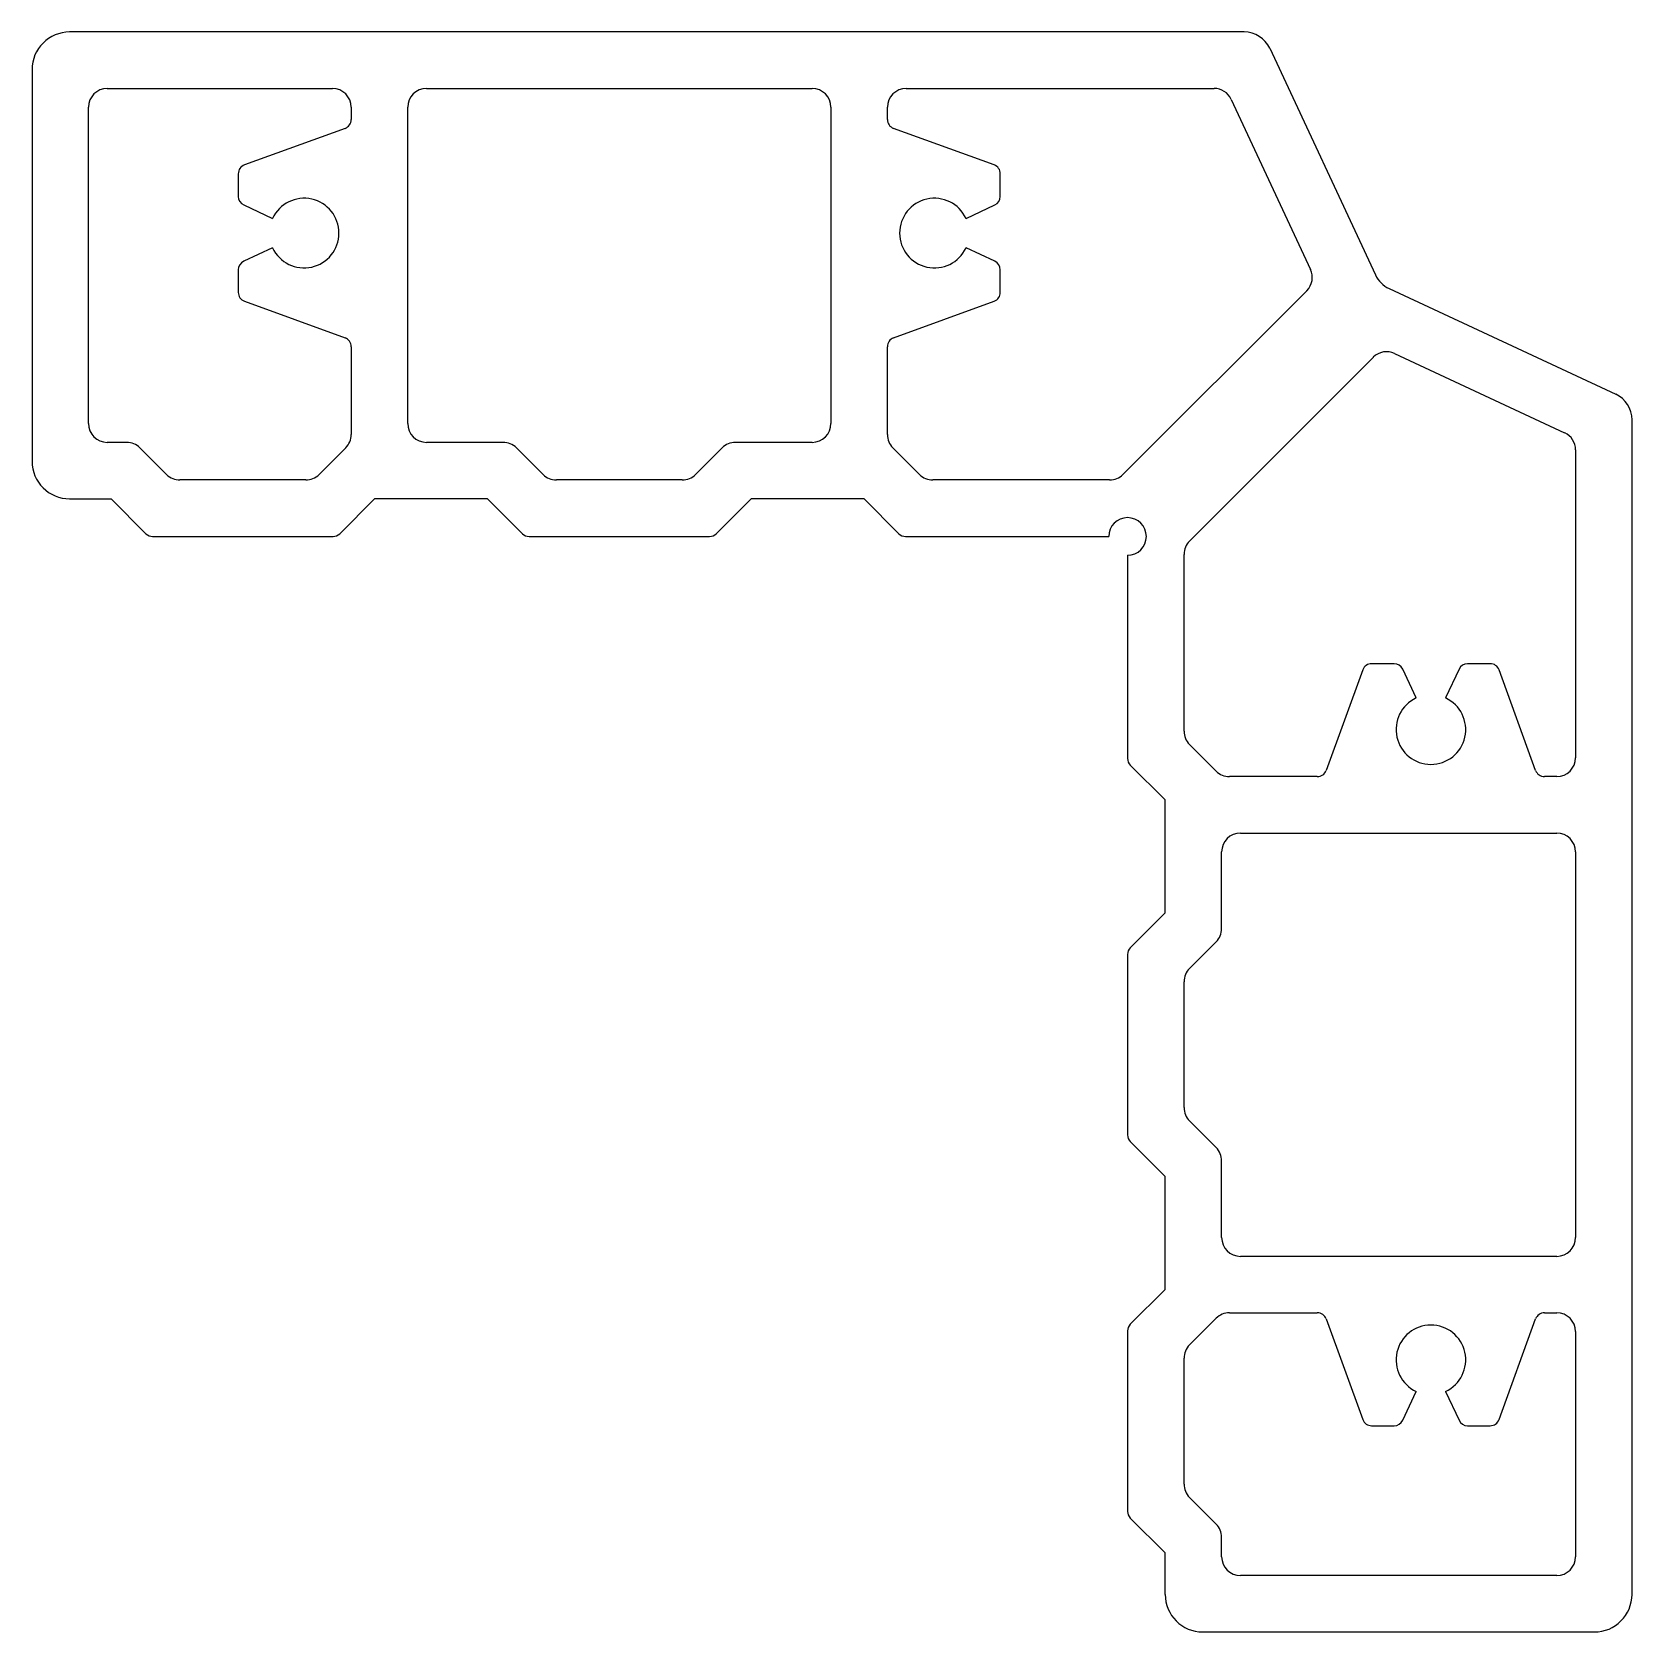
# Model space of a CAD drawing. Extents: x 2402.2 to 2487.2, y 1564.3 to 1649.3.
import ezdxf

# ---------------------------------------------------------------- set-up
doc = ezdxf.new("R2010")
doc.units = 0
doc.layers.get('0').update_dxf_attribs({"linetype": 'CONTINUOUS'})

msp = doc.modelspace()

# ---------------------------------------------------------------- linework, layer by layer
for p, q in [((2466.564, 1649.319), (2404.169, 1649.319)), ((2467.924, 1648.453), (2473.538, 1636.414)), ((2402.169, 1647.319), (2402.169, 1626.519)), ((2406.169, 1646.319), (2418.126, 1646.319)), ((2423.126, 1646.319), (2443.611, 1646.319)), ((2448.611, 1646.319), (2464.972, 1646.319)), ((2465.878, 1645.741), (2470.091, 1636.707)), ((2405.169, 1628.519), (2405.169, 1645.319)), ((2419.126, 1645.319), (2419.126, 1644.669)), ((2422.126, 1628.519), (2422.126, 1645.319)), ((2444.611, 1645.319), (2444.611, 1628.519)), ((2447.611, 1644.669), (2447.611, 1645.319)), ((2418.797, 1644.199), (2413.455, 1642.255)), ((2453.282, 1642.255), (2447.94, 1644.199)), ((2413.126, 1641.785), (2413.126, 1640.586)), ((2453.611, 1640.586), (2453.611, 1641.785)), ((2413.415, 1640.132), (2414.949, 1639.417)), ((2451.788, 1639.417), (2453.323, 1640.132)), ((2414.949, 1637.853), (2413.415, 1637.137)), ((2453.323, 1637.137), (2451.788, 1637.853)), ((2413.126, 1636.684), (2413.126, 1635.485)), ((2453.611, 1635.485), (2453.611, 1636.684)), ((2469.892, 1635.577), (2460.126, 1625.812)), ((2474.263, 1635.688), (2486.303, 1630.074)), ((2413.455, 1635.015), (2418.797, 1633.071)), ((2447.94, 1633.071), (2453.282, 1635.015)), ((2419.126, 1632.601), (2419.126, 1627.933)), ((2447.611, 1627.933), (2447.611, 1632.601)), ((2463.661, 1622.276), (2473.427, 1632.042)), ((2474.557, 1632.241), (2483.591, 1628.028)), ((2487.169, 1566.319), (2487.169, 1628.715)), ((2407.197, 1627.519), (2406.169, 1627.519)), ((2409.318, 1625.812), (2407.904, 1627.226)), ((2418.833, 1627.226), (2417.419, 1625.812)), ((2427.197, 1627.519), (2423.126, 1627.519)), ((2429.318, 1625.812), (2427.904, 1627.226)), ((2438.833, 1627.226), (2437.419, 1625.812)), ((2443.611, 1627.519), (2439.54, 1627.519)), ((2449.318, 1625.812), (2447.904, 1627.226)), ((2484.169, 1627.122), (2484.169, 1610.761)), ((2416.712, 1625.519), (2410.025, 1625.519)), ((2436.712, 1625.519), (2430.025, 1625.519)), ((2459.419, 1625.519), (2450.025, 1625.519)), ((2404.169, 1624.519), (2406.369, 1624.519)), ((2408.222, 1622.665), (2406.369, 1624.519)), ((2420.369, 1624.519), (2418.515, 1622.665)), ((2426.369, 1624.519), (2420.369, 1624.519)), ((2428.222, 1622.665), (2426.369, 1624.519)), ((2440.369, 1624.519), (2438.515, 1622.665)), ((2446.369, 1624.519), (2440.369, 1624.519)), ((2448.222, 1622.665), (2446.369, 1624.519)), ((2408.576, 1622.519), (2418.161, 1622.519)), ((2428.576, 1622.519), (2438.161, 1622.519)), ((2448.576, 1622.519), (2459.369, 1622.519)), ((2460.369, 1621.519), (2460.369, 1610.726)), ((2463.369, 1612.176), (2463.369, 1621.569)), ((2472.865, 1615.432), (2470.921, 1610.09)), ((2474.534, 1615.761), (2473.335, 1615.761)), ((2475.703, 1613.938), (2474.987, 1615.473)), ((2477.982, 1615.473), (2477.267, 1613.938)), ((2479.635, 1615.761), (2478.435, 1615.761)), ((2482.049, 1610.09), (2480.105, 1615.432)), ((2465.076, 1610.054), (2463.661, 1611.468)), ((2462.369, 1608.519), (2460.515, 1610.372)), ((2470.451, 1609.761), (2465.783, 1609.761)), ((2483.169, 1609.761), (2482.519, 1609.761)), ((2462.369, 1602.519), (2462.369, 1608.519)), ((2466.369, 1606.761), (2483.169, 1606.761)), ((2465.369, 1601.69), (2465.369, 1605.761)), ((2484.169, 1605.761), (2484.169, 1585.276)), ((2460.515, 1600.665), (2462.369, 1602.519)), ((2463.661, 1599.569), (2465.076, 1600.983)), ((2460.369, 1600.312), (2460.369, 1590.726)), ((2463.369, 1592.176), (2463.369, 1598.862)), ((2465.076, 1590.054), (2463.661, 1591.468)), ((2462.369, 1588.519), (2460.515, 1590.372)), ((2465.369, 1585.276), (2465.369, 1589.347)), ((2462.369, 1582.519), (2462.369, 1588.519)), ((2483.169, 1584.276), (2466.369, 1584.276)), ((2460.515, 1580.665), (2462.369, 1582.519)), ((2465.783, 1581.276), (2470.451, 1581.276)), ((2482.519, 1581.276), (2483.169, 1581.276)), ((2460.369, 1580.312), (2460.369, 1570.726)), ((2463.661, 1579.569), (2465.076, 1580.983)), ((2470.921, 1580.947), (2472.865, 1575.605)), ((2480.105, 1575.605), (2482.049, 1580.947)), ((2484.169, 1580.276), (2484.169, 1568.319)), ((2463.369, 1572.176), (2463.369, 1578.862)), ((2474.987, 1575.565), (2475.703, 1577.099)), ((2477.267, 1577.099), (2477.982, 1575.565)), ((2473.335, 1575.276), (2474.534, 1575.276)), ((2478.435, 1575.276), (2479.635, 1575.276)), ((2465.076, 1570.054), (2463.661, 1571.468)), ((2462.369, 1568.519), (2460.515, 1570.372)), ((2465.369, 1568.319), (2465.369, 1569.347)), ((2462.369, 1566.319), (2462.369, 1568.519)), ((2483.169, 1567.319), (2466.369, 1567.319)), ((2464.369, 1564.319), (2485.169, 1564.319))]:
    msp.add_line(p, q)
for centre, radius, start, end in [((2404.169, 1647.319), 2, 90, 180), ((2466.564, 1647.819), 1.5, 25, 90), ((2406.169, 1645.319), 1, 90, 180), ((2418.126, 1645.319), 1, 0, 90), ((2423.126, 1645.319), 1, 90, 180), ((2443.611, 1645.319), 1, 0, 90), ((2448.611, 1645.319), 1, 90, 180), ((2464.972, 1645.319), 1, 25, 90), ((2418.626, 1644.669), 0.5, 290, 0), ((2448.111, 1644.669), 0.5, 180, 250), ((2413.626, 1641.785), 0.5, 110, 180), ((2453.111, 1641.785), 0.5, 0, 70), ((2413.626, 1640.586), 0.5, 180, 245), ((2453.111, 1640.586), 0.5, 295, 0), ((2416.626, 1638.635), 1.85, 205, 155), ((2450.111, 1638.635), 1.85, 25, 335), ((2413.626, 1636.684), 0.5, 115, 180), ((2453.111, 1636.684), 0.5, 0, 65), ((2469.185, 1636.284), 1, 315, 25), ((2474.897, 1637.047), 1.5, 205, 245), ((2413.626, 1635.485), 0.5, 180, 250), ((2453.111, 1635.485), 0.5, 290, 0), ((2418.626, 1632.601), 0.5, 0, 70), ((2448.111, 1632.601), 0.5, 110, 180), ((2474.134, 1631.335), 1, 65, 135), ((2485.669, 1628.715), 1.5, 0, 65), ((2406.169, 1628.519), 1, 180, 270), ((2418.126, 1627.933), 1, 315, 0), ((2423.126, 1628.519), 1, 180, 270), ((2443.611, 1628.519), 1, 270, 0), ((2448.611, 1627.933), 1, 180, 225), ((2483.169, 1627.122), 1, 0, 65), ((2407.197, 1626.519), 1, 45, 90), ((2427.197, 1626.519), 1, 45, 90), ((2439.54, 1626.519), 1, 90, 135), ((2404.169, 1626.519), 2, 180, 270), ((2410.025, 1626.519), 1, 225, 270), ((2416.712, 1626.519), 1, 270, 315), ((2430.025, 1626.519), 1, 225, 270), ((2436.712, 1626.519), 1, 270, 315), ((2450.025, 1626.519), 1, 225, 270), ((2459.419, 1626.519), 1, 270, 315), ((2460.369, 1622.519), 1, 270, 180), ((2408.576, 1623.019), 0.5, 225, 270), ((2418.161, 1623.019), 0.5, 270, 315), ((2428.576, 1623.019), 0.5, 225, 270), ((2438.161, 1623.019), 0.5, 270, 315), ((2448.576, 1623.019), 0.5, 225, 270), ((2464.369, 1621.569), 1, 135, 180), ((2473.335, 1615.261), 0.5, 90, 160), ((2474.534, 1615.261), 0.5, 25, 90), ((2478.435, 1615.261), 0.5, 90, 155), ((2479.635, 1615.261), 0.5, 20, 90), ((2476.485, 1612.261), 1.85, 115, 65), ((2464.369, 1612.176), 1, 180, 225), ((2483.169, 1610.761), 1, 270, 0), ((2460.869, 1610.726), 0.5, 180, 225), ((2465.783, 1610.761), 1, 225, 270), ((2470.451, 1610.261), 0.5, 270, 340), ((2482.519, 1610.261), 0.5, 200, 270), ((2466.369, 1605.761), 1, 90, 180), ((2483.169, 1605.761), 1, 0, 90), ((2464.369, 1601.69), 1, 315, 0), ((2460.869, 1600.312), 0.5, 135, 180), ((2464.369, 1598.862), 1, 135, 180), ((2464.369, 1592.176), 1, 180, 225), ((2460.869, 1590.726), 0.5, 180, 225), ((2464.369, 1589.347), 1, 0, 45), ((2466.369, 1585.276), 1, 180, 270), ((2483.169, 1585.276), 1, 270, 0), ((2465.783, 1580.276), 1, 90, 135), ((2470.451, 1580.776), 0.5, 20, 90), ((2482.519, 1580.776), 0.5, 90, 160), ((2483.169, 1580.276), 1, 0, 90), ((2460.869, 1580.312), 0.5, 135, 180), ((2476.485, 1578.776), 1.85, 295, 245), ((2464.369, 1578.862), 1, 135, 180), ((2473.335, 1575.776), 0.5, 200, 270), ((2474.534, 1575.776), 0.5, 270, 335), ((2478.435, 1575.776), 0.5, 205, 270), ((2479.635, 1575.776), 0.5, 270, 340), ((2464.369, 1572.176), 1, 180, 225), ((2460.869, 1570.726), 0.5, 180, 225), ((2464.369, 1569.347), 1, 0, 45), ((2466.369, 1568.319), 1, 180, 270), ((2483.169, 1568.319), 1, 270, 0), ((2464.369, 1566.319), 2, 180, 270), ((2485.169, 1566.319), 2, 270, 0)]:
    msp.add_arc(centre, radius, start, end)

doc.saveas('drawing.dxf')
